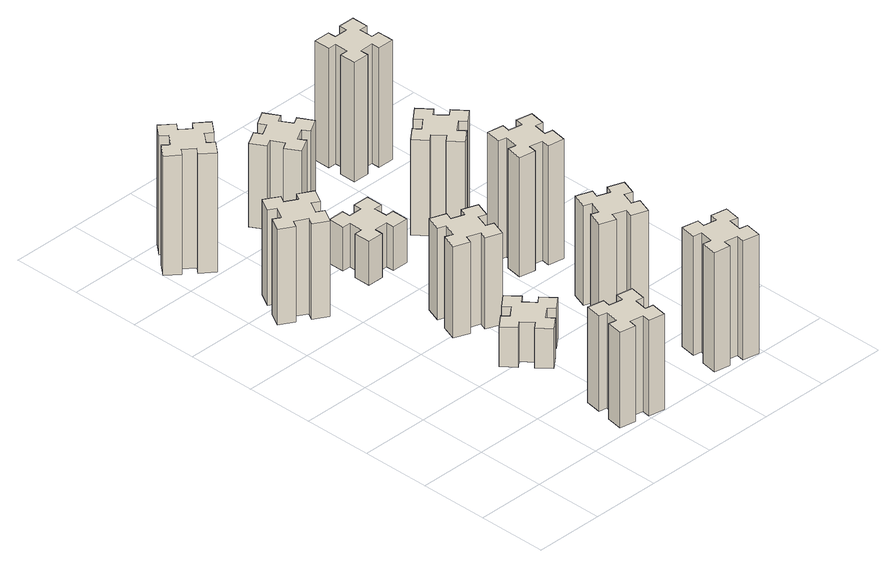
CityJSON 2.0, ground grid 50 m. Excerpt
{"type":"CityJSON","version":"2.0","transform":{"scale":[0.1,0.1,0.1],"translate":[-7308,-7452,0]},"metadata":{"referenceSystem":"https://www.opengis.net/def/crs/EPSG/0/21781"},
"CityObjects":{
"building1":{"type":"Building","attributes":{"class":"1000","function":"1000","usage":"1000","yearOfConstruction":2016,"roofType":"1000","measuredHeight":72,"storeysAboveGround":30,"storeysBelowGround":0},"geometry":[{"type":"Solid","lod":"1","boundaries":[[[[0,1,2,3,4,5,6,7,8,9,10,11,12,13,14,15,16,17,18,19]],[[17,16,20,21]],[[16,15,22,20]],[[15,14,23,22]],[[14,13,24,23]],[[13,12,25,24]],[[12,11,26,25]],[[11,10,27,26]],[[10,9,28,27]],[[9,8,29,28]],[[8,7,30,29]],[[7,6,31,30]],[[6,5,32,31]],[[5,4,33,32]],[[4,3,34,33]],[[3,2,35,34]],[[2,1,36,35]],[[1,0,37,36]],[[0,19,38,37]],[[19,18,39,38]],[[18,17,21,39]],[[24,25,26,27,28,29,30,31,32,33,34,35,36,37,38,39,21,20,22,23]]]]}]},
"building2":{"type":"Building","attributes":{"class":"1000","function":"1000","usage":"1000","yearOfConstruction":2016,"roofType":"1000","measuredHeight":72,"storeysAboveGround":30,"storeysBelowGround":0},"geometry":[{"type":"Solid","lod":"1","boundaries":[[[[40,41,42,43,44,45,46,47,48,49,50,51,52,53,54,55,56,57,58,59]],[[57,56,60,61]],[[56,55,62,60]],[[55,54,63,62]],[[54,53,64,63]],[[53,52,65,64]],[[52,51,66,65]],[[51,50,67,66]],[[50,49,68,67]],[[49,48,69,68]],[[48,47,70,69]],[[47,46,71,70]],[[46,45,72,71]],[[45,44,73,72]],[[44,43,74,73]],[[43,42,75,74]],[[42,41,76,75]],[[41,40,77,76]],[[40,59,78,77]],[[59,58,79,78]],[[58,57,61,79]],[[64,65,66,67,68,69,70,71,72,73,74,75,76,77,78,79,61,60,62,63]]]]}]},
"building3":{"type":"Building","attributes":{"class":"1000","function":"1000","usage":"1000","yearOfConstruction":2016,"roofType":"1000","measuredHeight":90,"storeysAboveGround":30,"storeysBelowGround":0},"geometry":[{"type":"Solid","lod":"1","boundaries":[[[[80,81,82,83,84,85,86,87,88,89,90,91,92,93,94,95,96,97,98,99]],[[97,96,100,101]],[[96,95,102,100]],[[95,94,103,102]],[[94,93,104,103]],[[93,92,105,104]],[[92,91,106,105]],[[91,90,107,106]],[[90,89,108,107]],[[89,88,109,108]],[[88,87,110,109]],[[87,86,111,110]],[[86,85,112,111]],[[85,84,113,112]],[[84,83,114,113]],[[83,82,115,114]],[[82,81,116,115]],[[81,80,117,116]],[[80,99,118,117]],[[99,98,119,118]],[[98,97,101,119]],[[104,105,106,107,108,109,110,111,112,113,114,115,116,117,118,119,101,100,102,103]]]]}]},
"building4":{"type":"Building","attributes":{"class":"1000","function":"1000","usage":"1000","yearOfConstruction":2016,"roofType":"1000","measuredHeight":30,"storeysAboveGround":30,"storeysBelowGround":0},"geometry":[{"type":"Solid","lod":"1","boundaries":[[[[120,121,122,123,124,125,126,127,128,129,130,131,132,133,134,135,136,137,138,139]],[[137,136,140,141]],[[136,135,142,140]],[[135,134,143,142]],[[134,133,144,143]],[[133,132,145,144]],[[132,131,146,145]],[[131,130,147,146]],[[130,129,148,147]],[[129,128,149,148]],[[128,127,150,149]],[[127,126,151,150]],[[126,125,152,151]],[[125,124,153,152]],[[124,123,154,153]],[[123,122,155,154]],[[122,121,156,155]],[[121,120,157,156]],[[120,139,158,157]],[[139,138,159,158]],[[138,137,141,159]],[[144,145,146,147,148,149,150,151,152,153,154,155,156,157,158,159,141,140,142,143]]]]}]},
"building5":{"type":"Building","attributes":{"class":"1000","function":"1000","usage":"1000","yearOfConstruction":2016,"roofType":"1000","measuredHeight":69,"storeysAboveGround":30,"storeysBelowGround":0},"geometry":[{"type":"Solid","lod":"1","boundaries":[[[[160,161,162,163,164,165,166,167,168,169,170,171,172,173,174,175,176,177,178,179]],[[177,176,180,181]],[[176,175,182,180]],[[175,174,183,182]],[[174,173,184,183]],[[173,172,185,184]],[[172,171,186,185]],[[171,170,187,186]],[[170,169,188,187]],[[169,168,189,188]],[[168,167,190,189]],[[167,166,191,190]],[[166,165,192,191]],[[165,164,193,192]],[[164,163,194,193]],[[163,162,195,194]],[[162,161,196,195]],[[161,160,197,196]],[[160,179,198,197]],[[179,178,199,198]],[[178,177,181,199]],[[184,185,186,187,188,189,190,191,192,193,194,195,196,197,198,199,181,180,182,183]]]]}]},
"building6":{"type":"Building","attributes":{"class":"1000","function":"1000","usage":"1000","yearOfConstruction":2016,"roofType":"1000","measuredHeight":33,"storeysAboveGround":30,"storeysBelowGround":0},"geometry":[{"type":"Solid","lod":"1","boundaries":[[[[200,201,202,203,204,205,206,207,208,209,210,211,212,213,214,215,216,217,218,219]],[[217,216,220,221]],[[216,215,222,220]],[[215,214,223,222]],[[214,213,224,223]],[[213,212,225,224]],[[212,211,226,225]],[[211,210,227,226]],[[210,209,228,227]],[[209,208,229,228]],[[208,207,230,229]],[[207,206,231,230]],[[206,205,232,231]],[[205,204,233,232]],[[204,203,234,233]],[[203,202,235,234]],[[202,201,236,235]],[[201,200,237,236]],[[200,219,238,237]],[[219,218,239,238]],[[218,217,221,239]],[[224,225,226,227,228,229,230,231,232,233,234,235,236,237,238,239,221,220,222,223]]]]}]},
"building7":{"type":"Building","attributes":{"class":"1000","function":"1000","usage":"1000","yearOfConstruction":2016,"roofType":"1000","measuredHeight":90,"storeysAboveGround":30,"storeysBelowGround":0},"geometry":[{"type":"Solid","lod":"1","boundaries":[[[[240,241,242,243,244,245,246,247,248,249,250,251,252,253,254,255,256,257,258,259]],[[257,256,260,261]],[[256,255,262,260]],[[255,254,263,262]],[[254,253,264,263]],[[253,252,265,264]],[[252,251,266,265]],[[251,250,267,266]],[[250,249,268,267]],[[249,248,269,268]],[[248,247,270,269]],[[247,246,271,270]],[[246,245,272,271]],[[245,244,273,272]],[[244,243,274,273]],[[243,242,275,274]],[[242,241,276,275]],[[241,240,277,276]],[[240,259,278,277]],[[259,258,279,278]],[[258,257,261,279]],[[264,265,266,267,268,269,270,271,272,273,274,275,276,277,278,279,261,260,262,263]]]]}]},
"building8":{"type":"Building","attributes":{"class":"1000","function":"1000","usage":"1000","yearOfConstruction":2016,"roofType":"1000","measuredHeight":63,"storeysAboveGround":30,"storeysBelowGround":0},"geometry":[{"type":"Solid","lod":"1","boundaries":[[[[280,281,282,283,284,285,286,287,288,289,290,291,292,293,294,295,296,297,298,299]],[[297,296,300,301]],[[296,295,302,300]],[[295,294,303,302]],[[294,293,304,303]],[[293,292,305,304]],[[292,291,306,305]],[[291,290,307,306]],[[290,289,308,307]],[[289,288,309,308]],[[288,287,310,309]],[[287,286,311,310]],[[286,285,312,311]],[[285,284,313,312]],[[284,283,314,313]],[[283,282,315,314]],[[282,281,316,315]],[[281,280,317,316]],[[280,299,318,317]],[[299,298,319,318]],[[298,297,301,319]],[[304,305,306,307,308,309,310,311,312,313,314,315,316,317,318,319,301,300,302,303]]]]}]},
"building9":{"type":"Building","attributes":{"class":"1000","function":"1000","usage":"1000","yearOfConstruction":2016,"roofType":"1000","measuredHeight":75,"storeysAboveGround":30,"storeysBelowGround":0},"geometry":[{"type":"Solid","lod":"1","boundaries":[[[[320,321,322,323,324,325,326,327,328,329,330,331,332,333,334,335,336,337,338,339]],[[337,336,340,341]],[[336,335,342,340]],[[335,334,343,342]],[[334,333,344,343]],[[333,332,345,344]],[[332,331,346,345]],[[331,330,347,346]],[[330,329,348,347]],[[329,328,349,348]],[[328,327,350,349]],[[327,326,351,350]],[[326,325,352,351]],[[325,324,353,352]],[[324,323,354,353]],[[323,322,355,354]],[[322,321,356,355]],[[321,320,357,356]],[[320,339,358,357]],[[339,338,359,358]],[[338,337,341,359]],[[344,345,346,347,348,349,350,351,352,353,354,355,356,357,358,359,341,340,342,343]]]]}]},
"building10":{"type":"Building","attributes":{"class":"1000","function":"1000","usage":"1000","yearOfConstruction":2016,"roofType":"1000","measuredHeight":90,"storeysAboveGround":30,"storeysBelowGround":0},"geometry":[{"type":"Solid","lod":"1","boundaries":[[[[360,361,362,363,364,365,366,367,368,369,370,371,372,373,374,375,376,377,378,379]],[[377,376,380,381]],[[376,375,382,380]],[[375,374,383,382]],[[374,373,384,383]],[[373,372,385,384]],[[372,371,386,385]],[[371,370,387,386]],[[370,369,388,387]],[[369,368,389,388]],[[368,367,390,389]],[[367,366,391,390]],[[366,365,392,391]],[[365,364,393,392]],[[364,363,394,393]],[[363,362,395,394]],[[362,361,396,395]],[[361,360,397,396]],[[360,379,398,397]],[[379,378,399,398]],[[378,377,381,399]],[[384,385,386,387,388,389,390,391,392,393,394,395,396,397,398,399,381,380,382,383]]]]}]},
"building11":{"type":"Building","attributes":{"class":"1000","function":"1000","usage":"1000","yearOfConstruction":2016,"roofType":"1000","measuredHeight":72,"storeysAboveGround":30,"storeysBelowGround":0},"geometry":[{"type":"Solid","lod":"1","boundaries":[[[[400,401,402,403,404,405,406,407,408,409,410,411,412,413,414,415,416,417,418,419]],[[417,416,420,421]],[[416,415,422,420]],[[415,414,423,422]],[[414,413,424,423]],[[413,412,425,424]],[[412,411,426,425]],[[411,410,427,426]],[[410,409,428,427]],[[409,408,429,428]],[[408,407,430,429]],[[407,406,431,430]],[[406,405,432,431]],[[405,404,433,432]],[[404,403,434,433]],[[403,402,435,434]],[[402,401,436,435]],[[401,400,437,436]],[[400,419,438,437]],[[419,418,439,438]],[[418,417,421,439]],[[424,425,426,427,428,429,430,431,432,433,434,435,436,437,438,439,421,420,422,423]]]]}]},
"building12":{"type":"Building","attributes":{"class":"1000","function":"1000","usage":"1000","yearOfConstruction":2016,"roofType":"1000","measuredHeight":90,"storeysAboveGround":30,"storeysBelowGround":0},"geometry":[{"type":"Solid","lod":"1","boundaries":[[[[440,441,442,443,444,445,446,447,448,449,450,451,452,453,454,455,456,457,458,459]],[[457,456,460,461]],[[456,455,462,460]],[[455,454,463,462]],[[454,453,464,463]],[[453,452,465,464]],[[452,451,466,465]],[[451,450,467,466]],[[450,449,468,467]],[[449,448,469,468]],[[448,447,470,469]],[[447,446,471,470]],[[446,445,472,471]],[[445,444,473,472]],[[444,443,474,473]],[[443,442,475,474]],[[442,441,476,475]],[[441,440,477,476]],[[440,459,478,477]],[[459,458,479,478]],[[458,457,461,479]],[[464,465,466,467,468,469,470,471,472,473,474,475,476,477,478,479,461,460,462,463]]]]}]}
},
"vertices":[
[886,274,0],[868,175,0],[809,186,0],[788,67,0],[907,47,0],[917,106,0],[1015,88,0],[1005,29,0],[1123,8,0],[1144,127,0],[1085,137,0],[1102,235,0],[1161,225,0],[1182,343,0],[1064,364,0],[1054,305,0],[955,322,0],[966,381,0],[847,402,0],[827,284,0],[955,322,720],[966,381,720],[1054,305,720],[1064,364,720],[1182,343,720],[1161,225,720],[1102,235,720],[1085,137,720],[1144,127,720],[1123,8,720],[1005,29,720],[1015,88,720],[917,106,720],[907,47,720],[788,67,720],[809,186,720],[868,175,720],[886,274,720],[827,284,720],[847,402,720],
[416,2327,0],[466,2414,0],[518,2384,0],[578,2488,0],[474,2548,0],[444,2496,0],[357,2546,0],[387,2598,0],[283,2658,0],[223,2554,0],[275,2524,0],[225,2437,0],[173,2467,0],[113,2363,0],[217,2303,0],[247,2355,0],[334,2305,0],[304,2253,0],[408,2193,0],[468,2297,0],[334,2305,720],[304,2253,720],[247,2355,720],[217,2303,720],[113,2363,720],[173,2467,720],[225,2437,720],[275,2524,720],[223,2554,720],[283,2658,720],[387,2598,720],[357,2546,720],[444,2496,720],[474,2548,720],[578,2488,720],[518,2384,720],[466,2414,720],[416,2327,720],[468,2297,720],[408,2193,720],
[136,3213,0],[213,3149,0],[174,3103,0],[266,3026,0],[343,3118,0],[297,3156,0],[362,3233,0],[408,3194,0],[485,3286,0],[393,3363,0],[354,3317,0],[278,3382,0],[316,3428,0],[224,3505,0],[147,3413,0],[193,3374,0],[129,3298,0],[83,3336,0],[6,3244,0],[98,3167,0],[129,3298,900],[83,3336,900],[193,3374,900],[147,3413,900],[224,3505,900],[316,3428,900],[278,3382,900],[354,3317,900],[393,3363,900],[485,3286,900],[408,3194,900],[362,3233,900],[297,3156,900],[343,3118,900],[266,3026,900],[174,3103,900],[213,3149,900],[136,3213,900],[98,3167,900],[6,3244,900],
[1018,929,0],[1094,993,0],[1133,947,0],[1225,1024,0],[1148,1116,0],[1102,1078,0],[1037,1154,0],[1083,1193,0],[1006,1285,0],[914,1208,0],[953,1162,0],[876,1097,0],[838,1143,0],[746,1066,0],[823,974,0],[869,1013,0],[933,936,0],[887,898,0],[964,806,0],[1056,883,0],[933,936,300],[887,898,300],[869,1013,300],[823,974,300],[746,1066,300],[838,1143,300],[876,1097,300],[953,1162,300],[914,1208,300],[1006,1285,300],[1083,1193,300],[1037,1154,300],[1102,1078,300],[1148,1116,300],[1225,1024,300],[1133,947,300],[1094,993,300],[1018,929,300],[1056,883,300],[964,806,300],
[1072,1501,0],[1106,1595,0],[1162,1574,0],[1203,1687,0],[1090,1728,0],[1070,1672,0],[976,1706,0],[997,1762,0],[884,1803,0],[843,1690,0],[899,1670,0],[865,1576,0],[809,1597,0],[767,1484,0],[880,1443,0],[901,1499,0],[995,1465,0],[974,1409,0],[1087,1367,0],[1128,1480,0],[995,1465,690],[974,1409,690],[901,1499,690],[880,1443,690],[767,1484,690],[809,1597,690],[865,1576,690],[899,1670,690],[843,1690,690],[884,1803,690],[997,1762,690],[976,1706,690],[1070,1672,690],[1090,1728,690],[1203,1687,690],[1162,1574,690],[1106,1595,690],[1072,1501,690],[1128,1480,690],[1087,1367,690],
[1095,2375,0],[1095,2475,0],[1155,2475,0],[1155,2595,0],[1035,2595,0],[1035,2535,0],[935,2535,0],[935,2595,0],[815,2595,0],[815,2475,0],[875,2475,0],[875,2375,0],[815,2375,0],[815,2255,0],[935,2255,0],[935,2315,0],[1035,2315,0],[1035,2255,0],[1155,2255,0],[1155,2375,0],[1035,2315,330],[1035,2255,330],[935,2315,330],[935,2255,330],[815,2255,330],[815,2375,330],[875,2375,330],[875,2475,330],[815,2475,330],[815,2595,330],[935,2595,330],[935,2535,330],[1035,2535,330],[1035,2595,330],[1155,2595,330],[1155,2475,330],[1095,2475,330],[1095,2375,330],[1155,2375,330],[1155,2255,330],
[1894,305,0],[1795,322,0],[1806,381,0],[1687,402,0],[1667,284,0],[1726,274,0],[1708,175,0],[1649,186,0],[1628,67,0],[1747,47,0],[1757,106,0],[1855,88,0],[1845,29,0],[1963,8,0],[1984,127,0],[1925,137,0],[1942,235,0],[2001,225,0],[2022,343,0],[1904,364,0],[1942,235,900],[2001,225,900],[1925,137,900],[1984,127,900],[1963,8,900],[1845,29,900],[1855,88,900],[1757,106,900],[1747,47,900],[1628,67,900],[1649,186,900],[1708,175,900],[1726,274,900],[1667,284,900],[1687,402,900],[1806,381,900],[1795,322,900],[1894,305,900],[1904,364,900],[2022,343,900],
[1106,3177,0],[1056,3264,0],[1108,3294,0],[1048,3398,0],[944,3338,0],[974,3286,0],[887,3236,0],[857,3288,0],[753,3228,0],[813,3124,0],[865,3154,0],[915,3067,0],[863,3037,0],[923,2933,0],[1027,2993,0],[997,3045,0],[1084,3095,0],[1114,3043,0],[1218,3103,0],[1158,3207,0],[1084,3095,630],[1114,3043,630],[997,3045,630],[1027,2993,630],[923,2933,630],[863,3037,630],[915,3067,630],[865,3154,630],[813,3124,630],[753,3228,630],[857,3288,630],[887,3236,630],[974,3286,630],[944,3338,630],[1048,3398,630],[1108,3294,630],[1056,3264,630],[1106,3177,630],[1158,3207,630],[1218,3103,630],
[1641,959,0],[1735,925,0],[1714,869,0],[1827,827,0],[1868,940,0],[1812,961,0],[1846,1055,0],[1902,1034,0],[1943,1147,0],[1830,1188,0],[1810,1132,0],[1716,1166,0],[1737,1222,0],[1624,1263,0],[1583,1150,0],[1639,1130,0],[1605,1036,0],[1549,1057,0],[1507,944,0],[1620,903,0],[1605,1036,750],[1549,1057,750],[1639,1130,750],[1583,1150,750],[1624,1263,750],[1737,1222,750],[1716,1166,750],[1810,1132,750],[1830,1188,750],[1943,1147,750],[1902,1034,750],[1846,1055,750],[1812,961,750],[1868,940,750],[1827,827,750],[1714,869,750],[1735,925,750],[1641,959,750],[1620,903,750],[1507,944,750],
[1657,1686,0],[1755,1668,0],[1745,1609,0],[1863,1588,0],[1884,1707,0],[1825,1717,0],[1842,1815,0],[1901,1805,0],[1922,1923,0],[1804,1944,0],[1794,1885,0],[1695,1902,0],[1706,1961,0],[1587,1982,0],[1567,1864,0],[1626,1854,0],[1608,1755,0],[1549,1766,0],[1528,1647,0],[1647,1627,0],[1608,1755,900],[1549,1766,900],[1626,1854,900],[1567,1864,900],[1587,1982,900],[1706,1961,900],[1695,1902,900],[1794,1885,900],[1804,1944,900],[1922,1923,900],[1901,1805,900],[1842,1815,900],[1825,1717,900],[1884,1707,900],[1863,1588,900],[1745,1609,900],[1755,1668,900],[1657,1686,900],[1647,1627,900],[1528,1647,900],
[1509,2393,0],[1573,2316,0],[1527,2278,0],[1604,2186,0],[1696,2263,0],[1658,2309,0],[1734,2373,0],[1773,2327,0],[1865,2404,0],[1788,2496,0],[1742,2458,0],[1677,2534,0],[1723,2573,0],[1646,2665,0],[1554,2588,0],[1593,2542,0],[1516,2477,0],[1478,2523,0],[1386,2446,0],[1463,2354,0],[1516,2477,720],[1478,2523,720],[1593,2542,720],[1554,2588,720],[1646,2665,720],[1723,2573,720],[1677,2534,720],[1742,2458,720],[1788,2496,720],[1865,2404,720],[1773,2327,720],[1734,2373,720],[1658,2309,720],[1696,2263,720],[1604,2186,720],[1527,2278,720],[1573,2316,720],[1509,2393,720],[1463,2354,720],[1386,2446,720],
[1775,3375,0],[1675,3375,0],[1675,3435,0],[1555,3435,0],[1555,3315,0],[1615,3315,0],[1615,3215,0],[1555,3215,0],[1555,3095,0],[1675,3095,0],[1675,3155,0],[1775,3155,0],[1775,3095,0],[1895,3095,0],[1895,3215,0],[1835,3215,0],[1835,3315,0],[1895,3315,0],[1895,3435,0],[1775,3435,0],[1835,3315,900],[1895,3315,900],[1835,3215,900],[1895,3215,900],[1895,3095,900],[1775,3095,900],[1775,3155,900],[1675,3155,900],[1675,3095,900],[1555,3095,900],[1555,3215,900],[1615,3215,900],[1615,3315,900],[1555,3315,900],[1555,3435,900],[1675,3435,900],[1675,3375,900],[1775,3375,900],[1775,3435,900],[1895,3435,900]
]}
